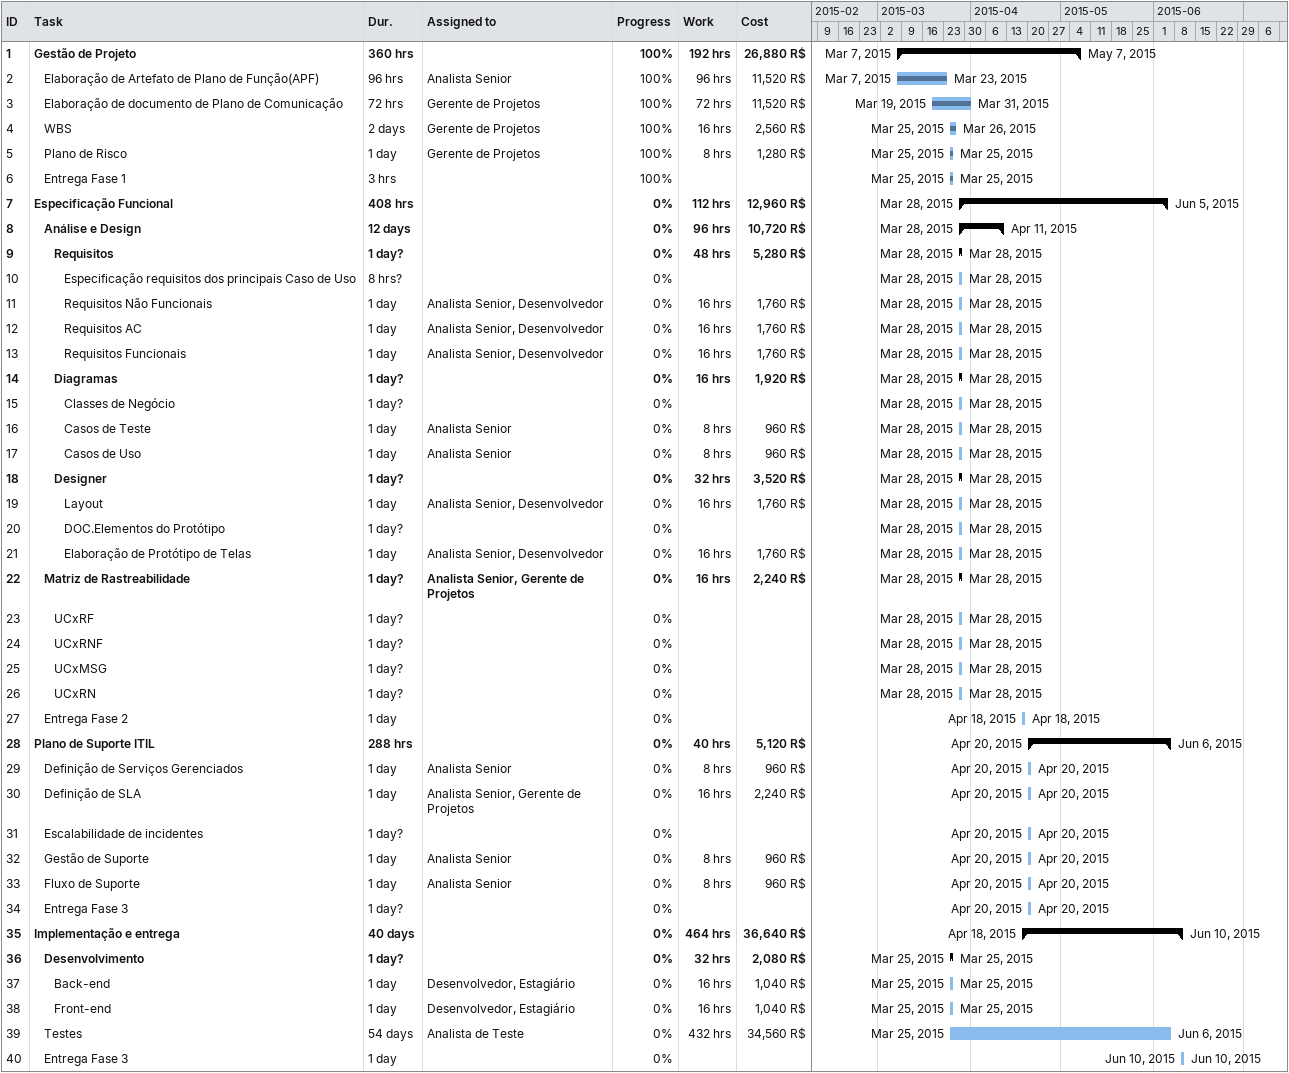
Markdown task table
| ID | Level | Task | Duration | Start | Finish | Resources | % complete | Work (h) | Cost (R$) |
|---|---|---|---|---|---|---|---|---|---|
| 1 | 1 | **Gestão de Projeto** | 360h | 2015-03-07 | 2015-05-07 |  | 100 | 192 | 26880 |
| 2 | 2 | Elaboração de Artefato de Plano de Função(APF) | 96h | 2015-03-07 | 2015-03-23 | Analista Senior | 100 | 96 | 11520 |
| 3 | 2 | Elaboração de documento de Plano de Comunicação | 72h | 2015-03-19 | 2015-03-31 | Gerente de Projetos | 100 | 72 | 11520 |
| 4 | 2 | WBS | 2d | 2015-03-25 | 2015-03-26 | Gerente de Projetos | 100 | 16 | 2560 |
| 5 | 2 | Plano de Risco | 1d | 2015-03-25 | 2015-03-25 | Gerente de Projetos | 100 | 8 | 1280 |
| 6 | 2 | Entrega Fase 1 | 3h | 2015-03-25 | 2015-03-25 |  | 100 |  |  |
| 7 | 1 | **Especificação Funcional** | 408h | 2015-03-28 | 2015-06-05 |  | 0 | 112 | 12960 |
| 8 | 2 | **Análise e Design** | 12d | 2015-03-28 | 2015-04-11 |  | 0 | 96 | 10720 |
| 9 | 3 | **Requisitos** | 1d? | 2015-03-28 | 2015-03-28 |  | 0 | 48 | 5280 |
| 10 | 4 | Especificação requisitos dos principais Caso de Uso | 8h? | 2015-03-28 | 2015-03-28 |  | 0 |  |  |
| 11 | 4 | Requisitos Não Funcionais | 1d | 2015-03-28 | 2015-03-28 | Analista Senior, Desenvolvedor | 0 | 16 | 1760 |
| 12 | 4 | Requisitos AC | 1d | 2015-03-28 | 2015-03-28 | Analista Senior, Desenvolvedor | 0 | 16 | 1760 |
| 13 | 4 | Requisitos Funcionais | 1d | 2015-03-28 | 2015-03-28 | Analista Senior, Desenvolvedor | 0 | 16 | 1760 |
| 14 | 3 | **Diagramas** | 1d? | 2015-03-28 | 2015-03-28 |  | 0 | 16 | 1920 |
| 15 | 4 | Classes de Negócio | 1d? | 2015-03-28 | 2015-03-28 |  | 0 |  |  |
| 16 | 4 | Casos de Teste | 1d | 2015-03-28 | 2015-03-28 | Analista Senior | 0 | 8 | 960 |
| 17 | 4 | Casos de Uso | 1d | 2015-03-28 | 2015-03-28 | Analista Senior | 0 | 8 | 960 |
| 18 | 3 | **Designer** | 1d? | 2015-03-28 | 2015-03-28 |  | 0 | 32 | 3520 |
| 19 | 4 | Layout | 1d | 2015-03-28 | 2015-03-28 | Analista Senior, Desenvolvedor | 0 | 16 | 1760 |
| 20 | 4 | DOC.Elementos do Protótipo | 1d? | 2015-03-28 | 2015-03-28 |  | 0 |  |  |
| 21 | 4 | Elaboração de Protótipo de Telas | 1d | 2015-03-28 | 2015-03-28 | Analista Senior, Desenvolvedor | 0 | 16 | 1760 |
| 22 | 2 | **Matriz de Rastreabilidade** | 1d? | 2015-03-28 | 2015-03-28 | Analista Senior, Gerente de Projetos | 0 | 16 | 2240 |
| 23 | 3 | UCxRF | 1d? | 2015-03-28 | 2015-03-28 |  | 0 |  |  |
| 24 | 3 | UCxRNF | 1d? | 2015-03-28 | 2015-03-28 |  | 0 |  |  |
| 25 | 3 | UCxMSG | 1d? | 2015-03-28 | 2015-03-28 |  | 0 |  |  |
| 26 | 3 | UCxRN | 1d? | 2015-03-28 | 2015-03-28 |  | 0 |  |  |
| 27 | 2 | Entrega Fase 2 | 1d | 2015-04-18 | 2015-04-18 |  | 0 |  |  |
| 28 | 1 | **Plano de Suporte ITIL** | 288h | 2015-04-20 | 2015-06-06 |  | 0 | 40 | 5120 |
| 29 | 2 | Definição de Serviços Gerenciados | 1d | 2015-04-20 | 2015-04-20 | Analista Senior | 0 | 8 | 960 |
| 30 | 2 | Definição de SLA | 1d | 2015-04-20 | 2015-04-20 | Analista Senior, Gerente de Projetos | 0 | 16 | 2240 |
| 31 | 2 | Escalabilidade de incidentes | 1d? | 2015-04-20 | 2015-04-20 |  | 0 |  |  |
| 32 | 2 | Gestão de Suporte | 1d | 2015-04-20 | 2015-04-20 | Analista Senior | 0 | 8 | 960 |
| 33 | 2 | Fluxo de Suporte | 1d | 2015-04-20 | 2015-04-20 | Analista Senior | 0 | 8 | 960 |
| 34 | 2 | Entrega Fase 3 | 1d? | 2015-04-20 | 2015-04-20 |  | 0 |  |  |
| 35 | 1 | **Implementação e entrega** | 40d | 2015-04-18 | 2015-06-10 |  | 0 | 464 | 36640 |
| 36 | 2 | **Desenvolvimento** | 1d? | 2015-03-25 | 2015-03-25 |  | 0 | 32 | 2080 |
| 37 | 3 | Back-end | 1d | 2015-03-25 | 2015-03-25 | Desenvolvedor, Estagiário | 0 | 16 | 1040 |
| 38 | 3 | Front-end | 1d | 2015-03-25 | 2015-03-25 | Desenvolvedor, Estagiário | 0 | 16 | 1040 |
| 39 | 2 | Testes | 54d | 2015-03-25 | 2015-06-06 | Analista de Teste | 0 | 432 | 34560 |
| 40 | 2 | Entrega Fase 3 | 1d | 2015-06-10 | 2015-06-10 |  | 0 |  |  |
